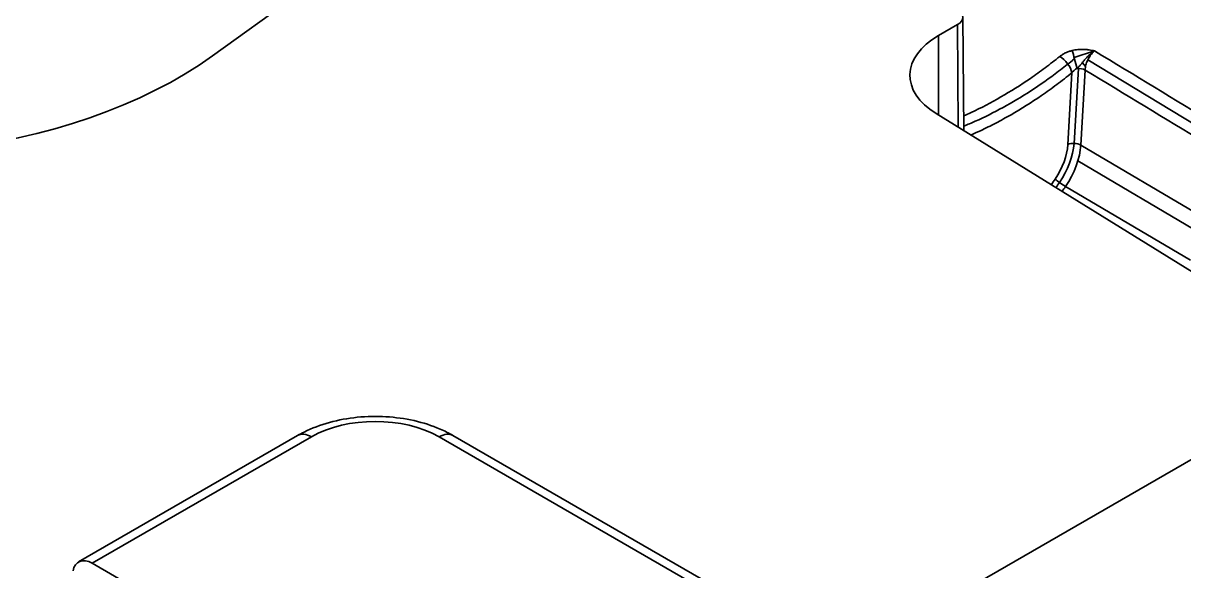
# Model space of a CAD drawing. Header units: millimetres. Extents: x 83 to 1196, y -164 to 735.
# Drawn here: x 1010.1 to 1073.4, y -7.9 to 21.9 of the extents above; entities that cross this region are included whole.
import ezdxf

# ---------------------------------------------------------------- set-up
doc = ezdxf.new("R2010")
doc.units = ezdxf.units.MM
doc.layers.add('1', color=7, linetype='Continuous', true_color=0xffffff)

msp = doc.modelspace()

# ---------------------------------------------------------------- linework, layer by layer
at = {"layer": '1', "color": 7, "linetype": 'Continuous', "lineweight": 35}
for p, q in [((1025.548, 23.872), (1020.439, 20.166)), ((1061.376, 16.08), (1061.33, 22.275)), ((1061.037, 21.865), (1059.997, 21.264)), ((1061.078, 16.264), (1061.037, 21.865)), ((1059.997, 21.264), (1059.997, 16.934)), ((1068.499, 20.434), (1067.394, 20.077)), ((1067.839, 19.789), (1068.014, 19.575)), ((1074.673, 15.974), (1068.138, 19.944)), ((1067.047, 15.329), (1067.273, 19.237)), ((1067.395, 15.391), (1067.63, 19.479)), ((1067.756, 15.3), (1067.992, 19.389)), ((1082.343, 3.098), (1059.868, 17.014)), ((1067.756, 15.3), (1074.342, 11.405)), ((1074.29, 10.474), (1067.597, 14.433)), ((1066.929, 13.044), (1073.731, 9.021)), ((1082.343, 3.098), (1044.867, -18.539)), ((1025.079, -0.541), (1013.136, -7.436)), ((1025.829, -0.616), (1013.886, -7.511)), ((1048.27, -9.552), (1032.792, -0.616)), ((1049.02, -9.478), (1033.542, -0.541)), ((1021.179, -11.721), (1013.886, -7.511))]:
    msp.add_line(p, q, dxfattribs=at)
for centre, major_axis, ratio, start_param, end_param in [((1060.33, 22.273), (1, 0), 0.57735, 5.497751, 7.03364), ((1063.744, 19.1), (5.3, 0), 0.57735, 2.356194, 3.892084), ((1067.392, 19.891), (0.204, -0.778), 0.062169, 0.994448, 2.359648), ((1000.88, 29.156), (25, 0), 0.57735, 4.20258, 5.610849), ((1066.704, 19.554), (0.503, -0.627), 0.460524, 0.723057, 2.252489), ((1067.638, 19.22), (-0.502, 0.029), 0.514732, 3.960285, 4.931647), ((1065.275, 14.488), (1.222, 2.196), 0.587334, 4.56012, 5.401189), ((1065.275, 14.5), (1.467, 2.635), 0.587334, 4.565543, 5.355421), ((1065.63, 14.29), (1.478, 2.628), 0.584525, 4.562807, 5.403875), ((1067.403, 15.131), (-0.502, 0.029), 0.514732, 3.960286, 5.528497), ((1063.968, 15.739), (2.689, 4.831), 0.587334, 4.489409, 4.56012), ((1066.719, 13.247), (-0.415, 0.283), 0.122232, 0.63326, 2.180303), ((1063.967, 15.751), (2.934, 5.27), 0.587334, 4.504161, 4.562832), ((1064.323, 15.541), (2.945, 5.263), 0.585932, 4.50413, 4.56147), ((1029.31, -2.751), (5, 0), 0.59503, 0.800477, 2.341115), ((1025.829, -1.84), (-0.75, 1.299), 0.57735, 5.497787, 6.283163), ((1032.792, -1.84), (0.75, 1.299), 0.57735, 0.000022, 0.785398), ((1013.886, -8.735), (0.75, -1.299), 0.57735, 2.356194, 3.752458)]:
    msp.add_ellipse(centre, major_axis=major_axis, ratio=ratio, start_param=start_param, end_param=end_param, dxfattribs=at)
for points, knots in [([(1067.281, 20.452), (1067.218, 20.436), (1067.155, 20.417), (1067.064, 20.384), (1067.035, 20.373), (1066.99, 20.354), (1066.975, 20.348), (1066.946, 20.334), (1066.932, 20.328), (1066.861, 20.293), (1066.807, 20.264), (1066.705, 20.2), (1066.657, 20.166), (1066.611, 20.129)], [0, 0, 0, 0, 0.25, 0.25, 0.375, 0.375, 0.4375, 0.4375, 0.5, 0.5, 0.75, 0.75, 1, 1, 1, 1]), ([(1068.499, 20.434), (1068.475, 20.439), (1068.451, 20.444), (1068.402, 20.453), (1068.378, 20.458), (1068.305, 20.471), (1068.256, 20.479), (1068.182, 20.49), (1068.157, 20.493), (1068.107, 20.499), (1068.082, 20.502), (1068.007, 20.509), (1067.956, 20.513), (1067.854, 20.516), (1067.803, 20.517), (1067.725, 20.515), (1067.699, 20.514), (1067.647, 20.51), (1067.62, 20.508), (1067.489, 20.496), (1067.385, 20.478), (1067.281, 20.452)], [0, 0, 0, 0, 0.0625, 0.0625, 0.125, 0.125, 0.25, 0.25, 0.3125, 0.3125, 0.375, 0.375, 0.5, 0.5, 0.625, 0.625, 0.6875, 0.6875, 0.75, 0.75, 1, 1, 1, 1]), ([(1068.499, 20.434), (1068.475, 20.419), (1068.452, 20.403), (1068.405, 20.371), (1068.382, 20.354), (1068.337, 20.318), (1068.315, 20.3), (1068.271, 20.263), (1068.25, 20.244), (1068.207, 20.205), (1068.187, 20.184), (1068.146, 20.144), (1068.126, 20.123), (1068.086, 20.081), (1068.066, 20.059), (1068.028, 20.016), (1068.009, 19.994), (1067.953, 19.929), (1067.917, 19.885), (1067.864, 19.82), (1067.846, 19.798), (1067.82, 19.766), (1067.811, 19.755), (1067.794, 19.734), (1067.785, 19.724), (1067.758, 19.693), (1067.74, 19.672), (1067.703, 19.632), (1067.684, 19.612), (1067.646, 19.573), (1067.626, 19.554), (1067.586, 19.516), (1067.565, 19.497), (1067.543, 19.478)], [0, 0, 0, 0, 0.0625, 0.0625, 0.125, 0.125, 0.1875, 0.1875, 0.25, 0.25, 0.3125, 0.3125, 0.375, 0.375, 0.4375, 0.4375, 0.5, 0.5, 0.625, 0.625, 0.6875, 0.6875, 0.71875, 0.71875, 0.75, 0.75, 0.8125, 0.8125, 0.875, 0.875, 0.9375, 0.9375, 1, 1, 1, 1]), ([(1067.992, 19.389), (1067.995, 19.477), (1068.023, 19.654), (1068.115, 19.91), (1068.233, 20.126), (1068.362, 20.3), (1068.453, 20.393), (1068.498, 20.433), (1068.499, 20.434)], [0, 0, 0, 0, 0.247179, 0.467027, 0.663226, 0.839111, 0.998016, 1, 1, 1, 1]), ([(1066.611, 20.129), (1066.345, 19.915), (1066.078, 19.709), (1065.543, 19.311), (1065.276, 19.12), (1064.473, 18.567), (1063.937, 18.228), (1062.863, 17.608), (1062.324, 17.326), (1061.646, 17.009), (1061.507, 16.946), (1061.368, 16.885)], [0, 0, 0, 0, 0.153483, 0.153483, 0.306966, 0.306966, 0.613932, 0.613932, 0.920899, 0.920899, 1, 1, 1, 1]), ([(1067.303, 19.917), (1067.053, 19.714), (1066.801, 19.516), (1066.046, 18.943), (1065.539, 18.586), (1064.529, 17.928), (1064.024, 17.625), (1063.014, 17.071), (1062.51, 16.82), (1061.8, 16.504), (1061.595, 16.417), (1061.39, 16.334)], [0, 0, 0, 0, 0.129118, 0.129118, 0.384791, 0.384791, 0.640464, 0.640464, 0.896137, 0.896137, 1, 1, 1, 1]), ([(1067.303, 19.917), (1067.305, 19.919), (1067.308, 19.921), (1067.342, 19.949), (1067.378, 19.972), (1067.417, 19.993)], [0, 0, 0, 0, 0.070652, 0.070652, 1, 1, 1, 1]), ([(1067.273, 19.237), (1066.997, 19.016), (1066.721, 18.803), (1066.169, 18.392), (1065.893, 18.194), (1065.063, 17.624), (1064.509, 17.274), (1063.677, 16.793), (1063.122, 16.487), (1062.384, 16.122), (1061.924, 15.915), (1061.743, 15.836)], [0, 0, 0, 0, 0.150362, 0.150362, 0.300724, 0.300724, 0.601447, 0.601447, 0.751809, 0.902171, 1, 1, 1, 1]), ([(1067.543, 19.478), (1067.517, 19.463), (1067.492, 19.446), (1067.455, 19.419), (1067.443, 19.409), (1067.419, 19.39), (1067.407, 19.38), (1067.373, 19.35), (1067.351, 19.328), (1067.31, 19.284), (1067.291, 19.261), (1067.273, 19.237)], [0, 0, 0, 0, 0.25, 0.25, 0.375, 0.375, 0.5, 0.5, 0.75, 0.75, 1, 1, 1, 1]), ([(1033.542, -0.541), (1033.318, -0.412), (1032.662, -0.084), (1031.445, 0.307), (1029.898, 0.524), (1028.317, 0.491), (1026.786, 0.21), (1025.727, -0.188), (1025.193, -0.475), (1025.079, -0.541)], [0, 0, 0, 0, 0.095297, 0.267025, 0.437121, 0.606575, 0.777347, 0.951182, 1, 1, 1, 1])]:
    msp.add_open_spline(points, degree=3, knots=knots, dxfattribs=at)
for points in [[(1068.499, 20.434), (1070.682, 19.108), (1072.864, 17.782), (1075.047, 16.456)], [(1067.992, 19.389), (1070.163, 18.069), (1072.334, 16.75), (1074.505, 15.431)]]:
    msp.add_open_spline(points, degree=3, dxfattribs=at)

doc.saveas('drawing.dxf')
